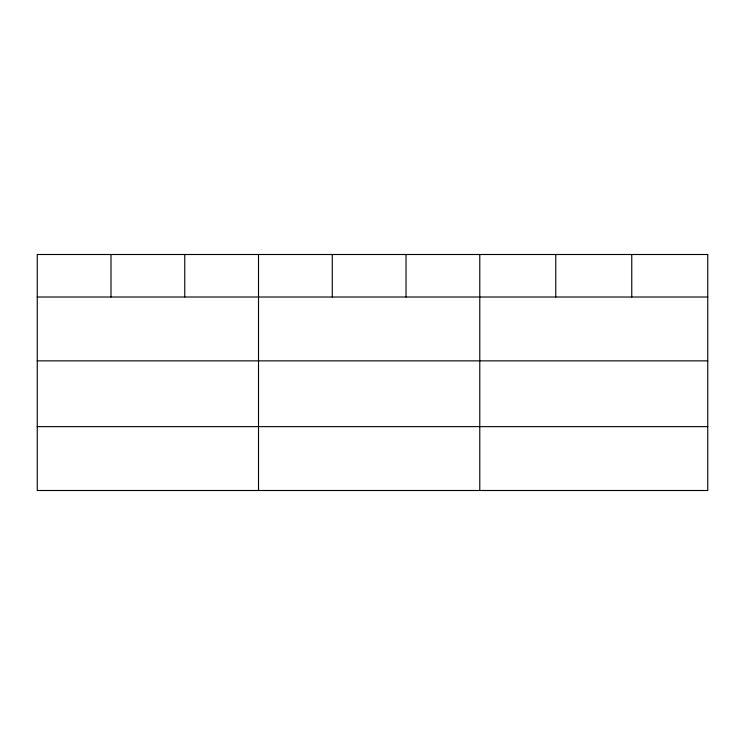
<?xml version="1.0" encoding="UTF-8"?>
<svg xmlns="http://www.w3.org/2000/svg" width="745" height="745" viewBox="0 0 745 745"><rect width="100%" height="100%" fill="white"/><g stroke="black" fill="none" stroke-linecap="round" stroke-linejoin="round"><path stroke-width="1.12" d="M37.25 297.013L707.75 297.013M37.25 360.859L707.75 360.859M37.25 426.643L707.75 426.643M631.76 254.501L631.76 297.013M555.77 254.501L555.77 297.013M479.78 254.501L479.78 490.499M406.025 254.501L406.025 297.013M332.27 254.501L332.27 297.013M258.515 254.501L258.515 490.499M184.76 254.501L184.76 297.013M111.005 254.501L111.005 297.013M707.75 254.501L37.25 254.501L37.25 490.499L707.75 490.499L707.75 254.501"/></g></svg>
